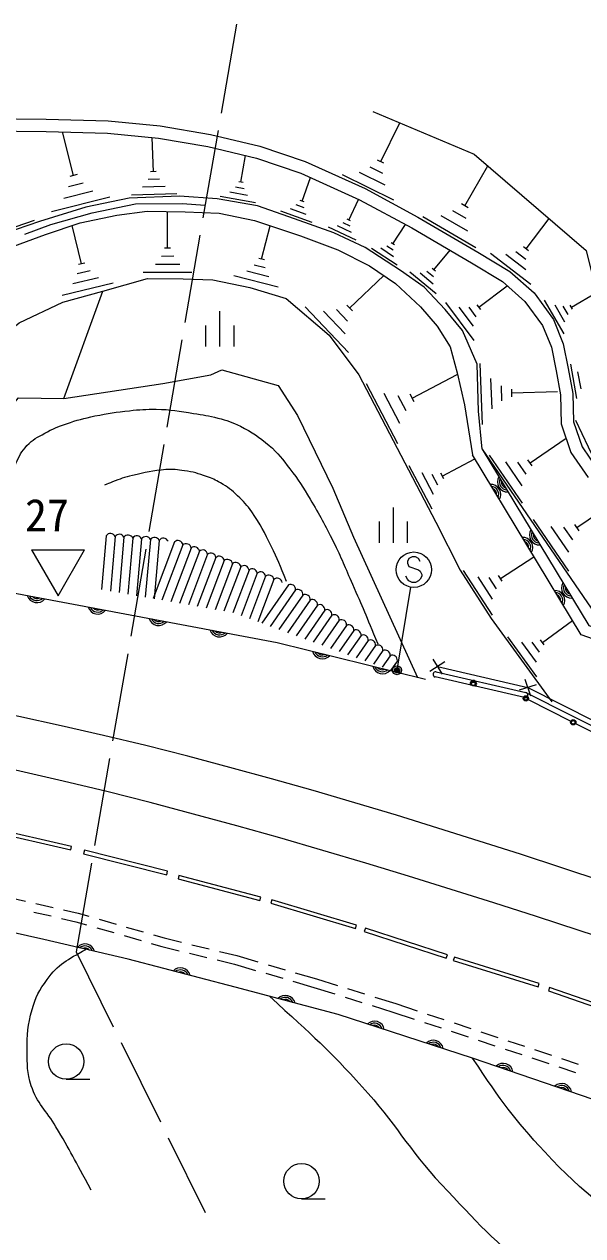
# Model space of a CAD drawing. Units: millimetres, scale not verified. Extents: x 40000 to 680000, y 20000 to 380000.
# Drawn here: x 123302 to 154866, y 262090 to 330539 of the extents above; entities that cross this region are included whole.
import ezdxf
from ezdxf.enums import TextEntityAlignment as Align

# ---------------------------------------------------------------- set-up
doc = ezdxf.new("R2010")
doc.units = ezdxf.units.MM
doc.header["$LTSCALE"] = 1000
doc.header["$PDMODE"] = 32
doc.header["$PDSIZE"] = 500
doc.linetypes.add('CHAIN', pattern=[18.5, 12, -1.5, 3.5, -1.5])
for name, color, linetype, lineweight in [('M-BGD', 7, 'Continuous', 25), ('M-BMK', 2, 'CHAIN', 13), ('M-BMK-ROW', 30, 'Continuous', 25), ('M-STR-HTXT', 7, 'Continuous', 13), ('M-STR-STRC', 7, 'Continuous', 25)]:
    doc.layers.add(name, color=color, linetype=linetype, lineweight=lineweight)
doc.styles.add('ＭＳ ゴシック', font='')
doc.styles.get('ＭＳ ゴシック').set_extended_font_data('MS Gothic')

msp = doc.modelspace()

# ---------------------------------------------------------------- linework, layer by layer
at = {"layer": 'M-BGD'}
for p, q in [((126082, 321997), (125458, 324469)), ((130603, 322206), (130535, 324133)), ((135547, 321622), (135814, 323118)), ((126288, 322049), (125876, 321945)), ((130939, 321789), (130297, 321766)), ((130763, 322211), (130442, 322200)), ((139005, 320547), (139476, 321883)), ((127183, 321106), (125535, 320690)), ((126633, 321551), (125808, 321344)), ((131276, 321372), (129991, 321326)), ((135928, 320868), (134930, 321046)), ((135738, 321245), (135239, 321334)), ((135672, 321600), (135423, 321644)), ((128146, 320765), (124849, 319933)), ((131933, 320966), (129364, 320875)), ((136367, 320447), (134372, 320802)), ((139117, 320507), (138894, 320586)), ((141646, 319478), (142200, 320645)), ((131403, 317885), (131402, 319953)), ((139582, 319341), (137800, 319970)), ((139241, 319795), (138350, 320110)), ((139123, 320171), (138678, 320328)), ((123856, 319445), (121720, 318722)), ((126543, 317002), (126020, 319168)), ((136717, 317269), (137200, 319156)), ((142054, 318330), (140498, 319070)), ((141789, 318775), (141010, 319144)), ((141717, 319126), (141328, 319311)), ((141743, 319432), (141549, 319524)), ((144129, 318130), (144843, 319227)), ((131575, 317885), (131231, 317885)), ((144385, 316923), (142922, 317875)), ((144178, 317405), (143446, 317881)), ((144153, 317768), (143788, 318006)), ((144221, 318071), (144038, 318190)), ((146451, 316661), (147373, 317775)), ((126724, 317045), (126363, 316958)), ((132093, 316967), (130714, 316966)), ((131748, 317426), (131059, 317425)), ((136924, 316770), (136296, 316930)), ((136874, 317229), (136560, 317309)), ((127021, 316607), (126299, 316433)), ((132783, 316507), (130025, 316506)), ((137653, 315690), (135138, 316333)), ((137132, 316270), (135874, 316591)), ((141692, 314500), (143629, 316335)), ((146579, 315303), (145093, 316533)), ((146413, 315858), (145670, 316473)), ((146432, 316260), (146060, 316567)), ((146544, 316584), (146358, 316738)), ((128336, 315906), (125448, 315209)), ((127498, 316213), (126054, 315865)), ((148996, 314550), (150600, 315752)), ((134345, 314323), (134345, 312323)), ((141625, 311986), (139178, 314568)), ((141443, 313039), (140220, 314330)), ((141568, 313770), (140956, 314415)), ((141845, 314339), (141539, 314661)), ((148729, 312679), (147125, 314817)), ((148684, 313481), (147882, 314550)), ((148840, 314015), (148439, 314550)), ((149096, 314416), (148896, 314683)), ((133545, 313523), (133545, 312323)), ((135145, 313523), (135145, 312323)), ((149195, 307922), (149073, 311368)), ((144410, 306836), (142640, 310228)), ((145221, 309418), (147766, 310745)), ((149739, 308804), (149678, 310527)), ((150298, 309255), (150268, 310116)), ((144533, 307979), (143648, 309675)), ((144877, 308698), (144435, 309547)), ((145332, 309206), (145111, 309630)), ((150865, 309491), (150850, 309921)), ((150857, 309706), (153442, 309797)), ((151884, 305763), (153920, 307160)), ((146929, 305014), (148763, 305980)), ((149177, 306533), (155345, 297543)), ((151458, 303473), (149595, 306189)), ((146351, 303147), (145063, 305592)), ((151445, 304463), (150513, 305820)), ((151664, 305113), (151198, 305791)), ((152000, 305593), (151767, 305932)), ((146436, 303973), (145792, 305196)), ((146683, 304494), (146361, 305105)), ((147010, 304861), (146849, 305167)), ((144151, 303238), (144151, 301238)), ((154539, 302097), (156719, 303593)), ((154083, 299647), (152089, 302553)), ((143351, 302438), (143351, 301238)), ((144951, 302438), (144951, 301238)), ((154069, 300706), (153072, 302159)), ((154304, 301402), (153805, 302128)), ((154664, 301916), (154414, 302279)), ((127942, 301638), (127675, 298605)), ((128440, 301595), (128169, 298517)), ((128938, 301551), (128663, 298429)), ((129436, 301507), (129157, 298341)), ((129934, 301463), (129651, 298252)), ((130432, 301419), (130145, 298164)), ((131797, 301299), (130580, 298087)), ((130930, 301375), (130640, 298076)), ((123716, 300840), (126716, 300840)), ((132265, 301122), (131081, 297997)), ((132732, 300944), (131581, 297908)), ((133200, 300767), (132082, 297819)), ((133667, 300590), (132583, 297729)), ((134135, 300413), (133084, 297640)), ((134602, 300236), (133585, 297551)), ((135070, 300058), (134086, 297461)), ((135537, 299881), (134587, 297372)), ((150209, 299227), (152105, 300445)), ((136005, 299704), (135087, 297283)), ((136473, 299527), (135559, 297117)), ((136940, 299350), (136029, 296946)), ((137408, 299172), (136499, 296774)), ((149756, 297150), (148132, 299679)), ((149772, 298053), (148960, 299318)), ((149990, 298640), (149584, 299272)), ((150310, 299069), (150107, 299385)), ((138230, 298860), (136723, 296692)), ((138641, 298575), (137208, 296515)), ((139051, 298289), (137694, 296337)), ((139462, 298004), (138180, 296160)), ((139872, 297719), (138665, 295983)), ((140283, 297433), (139151, 295805)), ((140693, 297148), (139636, 295628)), ((141104, 296862), (140122, 295450)), ((141514, 296577), (140608, 295273)), ((152587, 295616), (154279, 296846)), ((141925, 296291), (141093, 295096)), ((142335, 296006), (141579, 294918)), ((142746, 295720), (142065, 294741)), ((152278, 293668), (150639, 295924)), ((152689, 295475), (152484, 295757)), ((143156, 295435), (142550, 294563)), ((143567, 295149), (143036, 294386)), ((152244, 294505), (151425, 295633)), ((152415, 295061), (152006, 295625)), ((143977, 294864), (143522, 294208)), ((144388, 294578), (144007, 294031)), ((147078, 294509), (146231, 293978)), ((146389, 294667), (146920, 293820)), ((152227, 293225), (151278, 292912)), ((151596, 293544), (151909, 292594)), ((122551, 281191), (123376, 281002)), ((123960, 280867), (124935, 280643)), ((123844, 280381), (124818, 280157)), ((125403, 280022), (126219, 279834)), ((125520, 280508), (126344, 280319)), ((126344, 280319), (126954, 280143)), ((127530, 279977), (128491, 279700)), ((126219, 279834), (126827, 279659)), ((127403, 279493), (128364, 279216)), ((129068, 279534), (130029, 279257)), ((128941, 279050), (129902, 278773)), ((130478, 278607), (131086, 278432)), ((130605, 279091), (131215, 278915)), ((131215, 278915), (132194, 278676)), ((131086, 278432), (132065, 278193)), ((132648, 278051), (133619, 277813)), ((132777, 278534), (133748, 278297)), ((134331, 278154), (135310, 277916)), ((135310, 277916), (136508, 277566)), ((134202, 277671), (135180, 277432)), ((135180, 277432), (136371, 277085)), ((137084, 277398), (138044, 277119)), ((136947, 276918), (137907, 276638)), ((138620, 276951), (139818, 276602)), ((139818, 276602), (141006, 276231)), ((138483, 276470), (139673, 276123)), ((139673, 276123), (140857, 275754)), ((141579, 276053), (142533, 275755)), ((141430, 275575), (142385, 275278)), ((143106, 275576), (144294, 275206)), ((144294, 275206), (145500, 274807)), ((142958, 275099), (144141, 274730)), ((144141, 274730), (145347, 274331)), ((146070, 274619), (147019, 274305)), ((145916, 274143), (146866, 273829)), ((147589, 274117), (148538, 273803)), ((147436, 273641), (148385, 273327)), ((148955, 273138), (149904, 272824)), ((149108, 273614), (150057, 273300)), ((150474, 272636), (151423, 272322)), ((150627, 273112), (151577, 272798)), ((152146, 272610), (153096, 272296)), ((151993, 272134), (152942, 271820)), ((153665, 272107), (154615, 271793)), ((153512, 271631), (154461, 271317)), ((125676, 270933), (127009, 270933)), ((138974, 264173), (140307, 264173))]:
    msp.add_line(p, q, dxfattribs=at)
for points in [[(121146, 325220), (124546, 325176), (128047, 325089), (130977, 324791), (133825, 324312), (136612, 323647), (139183, 322785), (142560, 321251), (145549, 319643), (148944, 317664), (150740, 316567), (152118, 315358), (153215, 313856), (153767, 312488), (154049, 311088), (154306, 309671), (154350, 308078), (154827, 306660), (155705, 305379)], [(142994, 325605), (148730, 323194), (155067, 317763), (156940, 310138), (157565, 308571), (159980, 306532), (161652, 305790), (176082, 300715), (186717, 294357), (188566, 293604), (197556, 290778), (202394, 289406), (206614, 289350), (219289, 289622), (229080, 293534), (234499, 294974)], [(121184, 324519), (124533, 324476), (128003, 324390), (130883, 324097), (133685, 323625), (136419, 322973), (138926, 322133), (142249, 320623), (145206, 319032), (148585, 317063), (150324, 316001), (151598, 314883), (152598, 313513), (153094, 312286), (153362, 310956), (153608, 309598), (153654, 307954), (154194, 306345), (155169, 304923)], [(149177, 306533), (148970, 308684), (148892, 311339), (148062, 313227), (147088, 314418), (145899, 315687), (144575, 316620), (142568, 317926), (140794, 318755), (138581, 319543), (136489, 320273), (134198, 320681), (132083, 320822), (129225, 320720), (126776, 320204), (124166, 319392), (121506, 318491), (119282, 317631), (116863, 316779), (114428, 315534), (111691, 313748)], [(111970, 312700), (115076, 314840), (117885, 316139), (121474, 317540), (124510, 318661), (126459, 319313), (128528, 319743), (130259, 319978), (132394, 319933), (134326, 319863), (136319, 319450), (138911, 318584), (141022, 317784), (142815, 316885), (144291, 315887), (145701, 314573), (146632, 313489), (147378, 312312), (147767, 310846), (148186, 309044), (148629, 306202)], [(115783, 306070), (116458, 308404), (123017, 313668), (125487, 314840), (127743, 315464), (130266, 316177), (132291, 316154), (133963, 316105), (136051, 315673), (138100, 315051), (140538, 312963), (142205, 310737), (144579, 306188), (146569, 302412), (147938, 299704), (149697, 296964), (153126, 292247)], [(120054, 305971), (122979, 309422), (125545, 309386), (127743, 315464)], [(125545, 309386), (131143, 310237), (133841, 310734), (134472, 311021), (137651, 310122), (138752, 308439), (140739, 304333), (141912, 301550), (145527, 293638)], [(330298, 272197), (310475, 269604), (279426, 266704), (268064, 266008), (256849, 265855), (247170, 266670), (233596, 267731), (225325, 267281), (221229, 265901), (215466, 266747), (208911, 268549), (203506, 270410), (198482, 272439), (189036, 276769), (182301, 284398), (177513, 287566), (174378, 289155), (170115, 291274), (161227, 293756), (154770, 296032), (148629, 306202)], [(149177, 306533), (155199, 296560), (161419, 294367), (170346, 291874), (174665, 289727), (177835, 288120), (182725, 284885), (189426, 277294), (198736, 273027), (203730, 271009), (209100, 269161), (215598, 267375), (221170, 266557), (225203, 267915), (233604, 268372), (247222, 267308), (256871, 266495), (268040, 266648), (279377, 267343), (310403, 270240), (330239, 272834)], [(123716, 300840), (125216, 298242), (126716, 300840)], [(120665, 298783), (137592, 295608), (145970, 293528)], [(146587, 293951), (151650, 292785), (159309, 288923), (169004, 286565), (177842, 281822), (185720, 275678)], [(146654, 294244), (151752, 293069), (159413, 289207), (169112, 286848), (178007, 282075), (185905, 275915)], [(167619, 278181), (165300, 278974), (162980, 279765), (160658, 280553), (158336, 281336), (156011, 282113), (153683, 282882), (151353, 283641), (149018, 284389), (146680, 285125), (144337, 285846), (141990, 286551), (139637, 287239), (137279, 287907), (134914, 288554), (132544, 289179), (130168, 289780), (127785, 290354), (125395, 290901), (122999, 291419), (122638, 291494)], [(231169, 249579), (223022, 250539), (215751, 251911), (209235, 253424), (201740, 255305), (193871, 257296), (182812, 260607), (171699, 264457), (158871, 268629), (148643, 272131), (141037, 274596), (135219, 276130), (129178, 277709), (124407, 278829), (119447, 279943), (115950, 280628)]]:
    msp.add_lwpolyline(points, dxfattribs=at)
for points in [[(125982, 284080), (121385, 285141), (121340, 284947), (125937, 283885)], [(131404, 282680), (126709, 283871), (126660, 283677), (131354, 282486)], [(136674, 281223), (132044, 282445), (131993, 282251), (136623, 281029)], [(142087, 279641), (137302, 281071), (137244, 280879), (142029, 279449)], [(147216, 277964), (142579, 279473), (142518, 279283), (147154, 277774)], [(152401, 276341), (147608, 277839), (147548, 277648), (152341, 276150)], [(157445, 274572), (152991, 276109), (152925, 275920), (157380, 274383)]]:
    msp.add_lwpolyline(points, close=True, dxfattribs=at)
for centre in [(125676, 271933), (138974, 265173)]:
    msp.add_circle(centre, 1000, dxfattribs=at)
for centre, radius, start, end in [((150607, 304680), 567, 149.19871, 273.05374), ((150607, 304680), 453, 157.15811, 265.09435), ((150607, 304680), 340, 172.78348, 249.46898), ((149662, 303976), 567, 329.19871, 93.05374), ((149662, 303976), 453, 337.15811, 85.09435), ((149662, 303976), 340, 352.78348, 69.46898), ((152416, 301684), 567, 149.19871, 273.05374), ((128179, 301484), 283, 23.03642, 146.89145), ((128677, 301440), 283, 23.03642, 146.89145), ((129175, 301396), 283, 23.03642, 146.89145), ((129673, 301352), 283, 23.03642, 146.89145), ((130172, 301308), 283, 23.03642, 146.89145), ((130670, 301264), 283, 23.03642, 146.89145), ((131168, 301220), 283, 23.03642, 146.89145), ((131984, 301085), 283, 7.31549, 131.17052), ((132451, 300908), 283, 7.31549, 131.17052), ((151471, 300980), 567, 329.19871, 93.05374), ((151471, 300980), 453, 337.15811, 85.09435), ((151471, 300980), 340, 352.78348, 69.46898), ((152416, 301684), 453, 157.15811, 265.09435), ((152416, 301684), 340, 172.78348, 249.46898), ((132919, 300731), 283, 7.31549, 131.17052), ((133386, 300554), 283, 7.31549, 131.17052), ((133854, 300377), 283, 7.31549, 131.17052), ((134321, 300199), 283, 7.31549, 131.17052), ((134789, 300022), 283, 7.31549, 131.17052), ((135256, 299845), 283, 7.31549, 131.17052), ((135724, 299668), 283, 7.31549, 131.17052), ((136192, 299491), 283, 7.31549, 131.17052), ((136659, 299313), 283, 7.31549, 131.17052), ((137127, 299136), 283, 7.31549, 131.17052), ((137594, 298959), 283, 7.31549, 131.17052), ((138360, 298608), 283, 353.25547, 117.1105), ((138770, 298323), 283, 353.25547, 117.1105), ((153280, 297983), 567, 329.19871, 93.05374), ((154225, 298688), 567, 149.19871, 273.05374), ((154225, 298688), 453, 157.15811, 265.09435), ((154225, 298688), 340, 172.78348, 249.46898), ((124018, 298426), 567, 197.44788, 321.30291), ((124018, 298426), 453, 205.40727, 313.34351), ((124018, 298426), 340, 221.03264, 297.71814), ((139181, 298037), 283, 353.25547, 117.1105), ((139591, 297752), 283, 353.25547, 117.1105), ((153280, 297983), 453, 337.15811, 85.09435), ((153280, 297983), 340, 352.78348, 69.46898), ((127458, 297781), 567, 197.44788, 321.30291), ((127458, 297781), 453, 205.40727, 313.34351), ((127458, 297781), 340, 221.03264, 297.71814), ((140002, 297466), 283, 353.25547, 117.1105), ((140412, 297181), 283, 353.25547, 117.1105), ((140823, 296895), 283, 353.25547, 117.1105), ((130898, 297135), 567, 197.44788, 321.30291), ((130898, 297135), 453, 205.40727, 313.34351), ((130898, 297135), 340, 221.03264, 297.71814), ((141233, 296610), 283, 353.25547, 117.1105), ((141644, 296324), 283, 353.25547, 117.1105), ((134338, 296490), 567, 197.44788, 321.30291), ((134338, 296490), 453, 205.40727, 313.34351), ((134338, 296490), 340, 221.03264, 297.71814), ((142054, 296039), 283, 353.25547, 117.1105), ((142464, 295753), 283, 353.25547, 117.1105), ((142875, 295468), 283, 353.25547, 117.1105), ((140147, 295249), 567, 194.12995, 317.98498), ((140147, 295249), 453, 202.08934, 310.02558), ((140147, 295249), 340, 217.71471, 294.40021), ((143285, 295183), 283, 353.25547, 117.1105), ((143696, 294897), 283, 353.25547, 117.1105), ((144106, 294612), 283, 353.25547, 117.1105), ((143544, 294405), 567, 194.12995, 317.98498), ((143544, 294405), 453, 202.08934, 310.02558), ((143544, 294405), 340, 217.71471, 294.40021), ((126732, 278009), 567, 14.87125, 138.72627), ((126732, 278009), 453, 22.83064, 130.76688), ((126732, 278009), 340, 38.45601, 115.14151), ((132131, 276661), 567, 13.41595, 137.27098), ((132131, 276661), 453, 21.37535, 129.31159), ((132131, 276661), 340, 37.00072, 113.68622), ((138060, 275105), 567, 13.30454, 137.15956), ((138060, 275105), 453, 21.26393, 129.20017), ((138060, 275105), 340, 36.8893, 113.5748), ((143093, 273649), 567, 10.1185, 133.97353), ((143093, 273649), 453, 18.0779, 126.01414), ((143093, 273649), 340, 33.70327, 110.38877), ((146423, 272570), 567, 10.1185, 133.97353), ((146423, 272570), 453, 18.0779, 126.01414), ((146423, 272570), 340, 33.70327, 110.38877), ((150359, 271262), 567, 9.17203, 133.02706), ((150359, 271262), 453, 17.13142, 125.06767), ((150359, 271262), 340, 32.7568, 109.44229), ((153671, 270128), 567, 9.17203, 133.02706), ((153671, 270128), 453, 17.13142, 125.06767), ((153671, 270128), 340, 32.7568, 109.44229)]:
    msp.add_arc(centre, radius, start, end, dxfattribs=at)
for points, knots in [([(122108, 298513), (122251, 299241), (122297, 299464), (122345, 300083), (122388, 300655), (122351, 300978), (122363, 301553), (122386, 302688), (122298, 303334), (122458, 304458), (122531, 304968), (122608, 305258), (122830, 305723), (123030, 306143), (123137, 306399), (123457, 306736), (123785, 307082), (124041, 307202), (124459, 307431), (124919, 307683), (125195, 307797), (125692, 307968), (126307, 308180), (126663, 308269), (127300, 308405), (128055, 308565), (128486, 308619), (129253, 308704), (129841, 308770), (130174, 308794), (130766, 308787), (131593, 308777), (132053, 308671), (132872, 308549), (133413, 308469), (133720, 308432), (134247, 308287), (134755, 308146), (135044, 308062), (135515, 307826), (136197, 307486), (136553, 307231), (137139, 306743), (137669, 306299), (137896, 305970), (138317, 305421), (138806, 304784), (139044, 304400), (139458, 303711), (140009, 302796), (140283, 302261), (140765, 301308), (141229, 300389), (141435, 299848), (141851, 298906), (142428, 297598), (142600, 297171), (143276, 295534)], [0, 0, 0, 0, 1, 1, 1, 2, 2, 2, 3, 3, 3, 4, 4, 4, 5, 5, 5, 6, 6, 6, 7, 7, 7, 8, 8, 8, 9, 9, 9, 10, 10, 10, 11, 11, 11, 12, 12, 12, 13, 13, 13, 14, 14, 14, 15, 15, 15, 16, 16, 16, 17, 17, 17, 18, 18, 18, 19, 19, 19, 19]), ([(138127, 299060), (137746, 300010), (137634, 300286), (137257, 301044), (136869, 301823), (136667, 302276), (136163, 302986), (135889, 303373), (135702, 303567), (135363, 303899), (135024, 304231), (134802, 304390), (134392, 304628), (134100, 304797), (133927, 304880), (133608, 304988), (133130, 305150), (132857, 305248), (132356, 305313), (131951, 305366), (131720, 305408), (131313, 305375), (130564, 305314), (130149, 305219), (129419, 305041), (128968, 304932), (128720, 304851), (128289, 304681), (128108, 304610), (128045, 304587), (127831, 304490)], [0, 0, 0, 0, 1, 1, 1, 2, 2, 2, 3, 3, 3, 4, 4, 4, 5, 5, 5, 6, 6, 6, 7, 7, 7, 8, 8, 8, 9, 9, 9, 10, 10, 10, 10]), ([(127080, 264672), (126146, 266407), (125906, 266872), (125098, 268250), (124563, 269162), (124027, 269563), (123697, 270568), (123455, 271308), (123477, 271769), (123464, 272547), (123448, 273458), (123507, 273983), (123745, 274864), (123939, 275582), (124159, 275964), (124593, 276569), (125224, 277448), (125749, 277679), (126779, 278272)], [0, 0, 0, 0, 1, 1, 1, 2, 2, 2, 3, 3, 3, 4, 4, 4, 5, 5, 5, 6, 6, 6, 6]), ([(137157, 275619), (139713, 273308), (140480, 272622), (142407, 270505), (144272, 268455), (144985, 267021), (146875, 264995), (148828, 262901), (149927, 261707), (152157, 259910), (153654, 258704), (154552, 258096), (156193, 257095), (158576, 255643), (159984, 254949), (162484, 253709), (165358, 252284), (166876, 251182), (169967, 250324), (170507, 250174), (170997, 250051), (171459, 249946)], [0, 0, 0, 0, 1, 1, 1, 2, 2, 2, 3, 3, 3, 4, 4, 4, 5, 5, 5, 6, 6, 6, 7, 7, 7, 7]), ([(220224, 246560), (217604, 246864), (215952, 247143), (213214, 247775), (210186, 248474), (208555, 249121), (205603, 250092), (202799, 251015), (201291, 251715), (198477, 252606), (195926, 253414), (194501, 253904), (191889, 254489), (188507, 255246), (186589, 255599), (183146, 256001), (180211, 256343), (178532, 256135), (175594, 256450), (173446, 256681), (172249, 256883), (170125, 257285), (167893, 257707), (166568, 257758), (164460, 258605), (162311, 259470), (161189, 260176), (159262, 261463), (156516, 263296), (154972, 264404), (152726, 266823), (150946, 268740), (150321, 269587), (148643, 272131)], [0, 0, 0, 0, 1, 1, 1, 2, 2, 2, 3, 3, 3, 4, 4, 4, 5, 5, 5, 6, 6, 6, 7, 7, 7, 8, 8, 8, 9, 9, 9, 10, 10, 10, 11, 11, 11, 11])]:
    msp.add_open_spline(points, degree=3, knots=knots, dxfattribs=at)
at = {"layer": 'M-BMK'}
msp.add_lwpolyline([(166663, 275338), (164265, 276144), (161867, 276948), (159467, 277749), (157066, 278546), (154663, 279337), (152257, 280119), (149849, 280893), (147437, 281656), (145021, 282406), (142600, 283143), (140176, 283864), (137746, 284568), (135311, 285253), (132870, 285918), (130423, 286561), (127970, 287181), (125511, 287775), (123046, 288343), (120574, 288882), (118681, 289274)], dxfattribs=at)
at = {"layer": 'M-BMK-ROW'}
for p, q in [((135290, 330539), (134423, 325520)), ((134253, 324534), (133402, 319607)), ((127142, 319880), (129593, 320385)), ((129593, 320385), (132237, 320409)), ((132237, 320409), (133525, 320321)), ((124806, 319220), (127142, 319880)), ((123346, 318678), (124806, 319220)), ((133232, 318622), (132381, 313695)), ((132211, 312709), (131360, 307782)), ((131190, 306797), (130339, 301870)), ((130169, 300884), (129318, 295957)), ((129148, 294972), (128297, 290045)), ((128127, 289059), (127276, 284132)), ((127106, 283147), (126239, 278127)), ((126239, 278127), (128333, 273902)), ((128777, 273006), (130997, 268526)), ((131441, 267630), (133535, 263405))]:
    msp.add_line(p, q, dxfattribs=at)
at = {"layer": 'M-STR-HTXT'}
msp.add_line((144371, 294040), (145153, 298736), dxfattribs=at)
at = {"layer": 'M-STR-STRC'}
for p, q in [((143450, 322779), (144523, 324963)), ((143576, 322114), (142848, 322472)), ((143632, 322689), (143268, 322868)), ((148195, 320282), (149505, 322530)), ((144191, 320607), (141279, 322038)), ((143701, 321450), (142245, 322165)), ((148382, 320173), (148008, 320391)), ((148362, 318846), (146864, 319719)), ((148279, 319564), (147529, 320001)), ((148821, 317910), (145823, 319656)), ((151660, 317853), (152963, 319566)), ((151657, 317255), (151085, 317689)), ((151803, 317744), (151518, 317961)), ((151934, 315842), (149650, 317579)), ((151653, 316657), (150510, 317525)), ((153820, 313045), (152712, 314953)), ((154220, 314553), (155651, 315384)), ((153861, 313707), (153307, 314661)), ((154041, 314130), (153764, 314607)), ((154289, 314434), (154151, 314672)), ((154539, 309399), (154182, 311330)), ((154772, 309941), (154593, 310907)), ((155548, 305895), (154472, 308153)), ((145044, 300359), (144953, 300177)), ((144953, 300177), (144953, 300086)), ((144953, 300086), (145044, 299904)), ((145226, 300450), (145044, 300359)), ((145044, 299904), (145590, 299722)), ((145408, 300450), (145226, 300450)), ((145590, 300359), (145408, 300450)), ((145681, 300177), (145590, 300359)), ((144953, 299177), (144863, 299359)), ((145044, 299086), (144953, 299177)), ((145590, 299722), (145681, 299631)), ((145681, 299177), (145590, 299086)), ((145681, 299631), (145772, 299450)), ((145772, 299359), (145681, 299177)), ((145772, 299450), (145772, 299359)), ((145226, 298995), (145044, 299086)), ((145408, 298995), (145226, 298995)), ((145590, 299086), (145408, 298995)), ((151582, 292492), (146520, 293659)), ((151783, 292382), (154194, 291166)), ((154461, 291031), (156872, 289816))]:
    msp.add_line(p, q, dxfattribs=at)
for centre, radius in [((145317, 299722), 1000), ((144371, 294040), 150), ((144371, 294040), 120), ((144371, 294040), 90), ((144371, 294040), 60), ((144371, 294040), 30), ((144371, 294040), 20), ((148684, 293275), 100), ((148684, 293275), 100), ((148684, 293275), 100), ((151649, 292449), 150), ((151649, 292449), 120), ((151649, 292449), 100), ((151649, 292449), 100), ((151649, 292449), 100), ((151649, 292449), 100), ((154327, 291099), 150), ((154327, 291099), 120), ((154327, 291099), 100), ((154327, 291099), 100), ((154327, 291099), 100), ((154327, 291099), 100)]:
    msp.add_circle(centre, radius, dxfattribs=at)
for centre, radius, start, end in [((146553, 293805), 150, 77.02285, 257.02285), ((148684, 293275), 188, 310.15295, 203.89274), ((148684, 293275), 150, 298.43247, 215.61322), ((148684, 293275), 112, 257.02287, 257.02282), ((151616, 292638), 150, 257.02285, 77.02285)]:
    msp.add_arc(centre, radius, start, end, dxfattribs=at)
msp.add_point((144371, 294040), dxfattribs=at)

# ---------------------------------------------------------------- texts
at = {"layer": 'M-BGD', "style": 'ＭＳ ゴシック'}
msp.add_text('27', height=1833, dxfattribs=at).set_placement((124591, 301340), align=Align.BOTTOM_CENTER)

doc.saveas('drawing.dxf')
